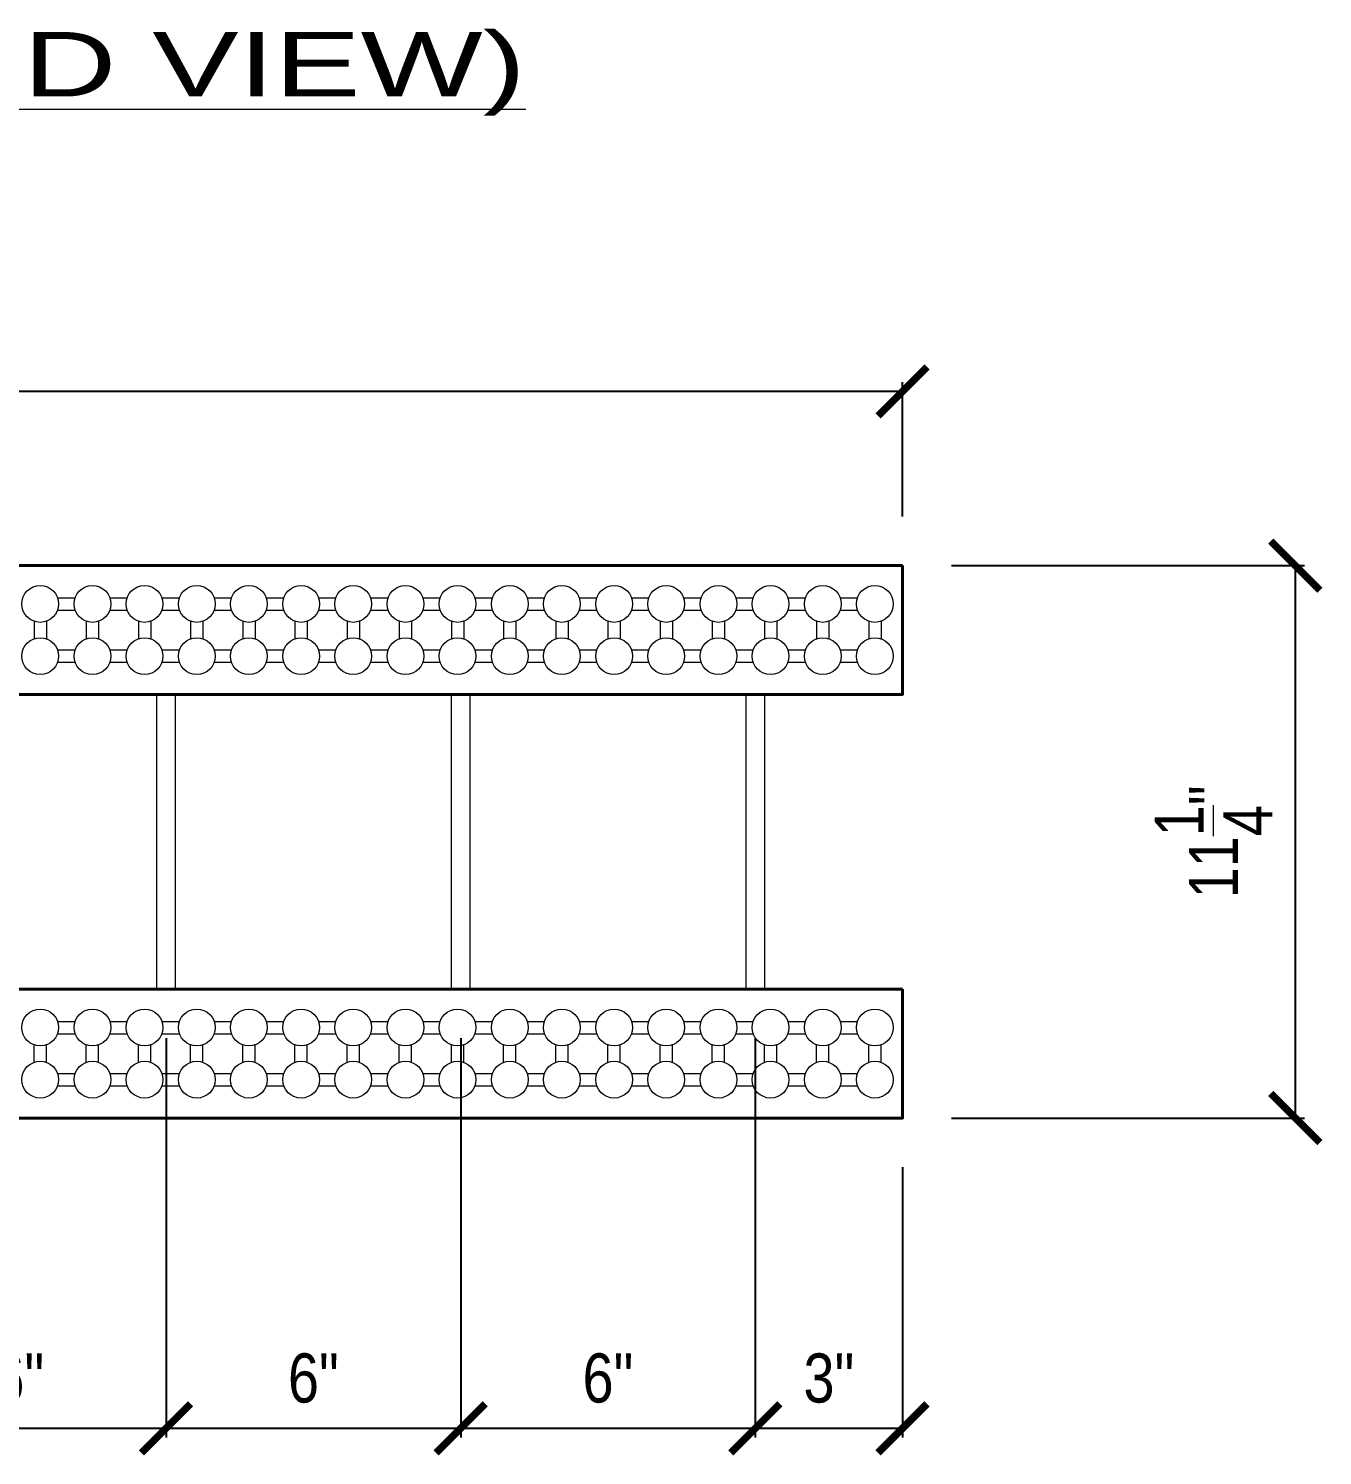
# Model space of a CAD drawing. Header units: inches. Extents: x 11.7 to 82.9, y 7.2 to 96.8.
# Drawn here: x 56.52 to 82.87, y 44.3 to 73.36 of the extents above; entities that cross this region are included whole.
import ezdxf

# ---------------------------------------------------------------- set-up
doc = ezdxf.new("R2010")
doc.units = ezdxf.units.IN
doc.header["$MEASUREMENT"] = 0
doc.layers.get('Defpoints').update_dxf_attribs({"color": 252})
for name, color, linetype, lineweight in [('1GB fine', 251, 'Continuous', 9), ('2GB med', 7, 'Continuous', 20), ('3GB heavy', 1, 'Continuous', 40), ('DIM', 3, 'Continuous', 13), ('GB Dim', 3, 'Continuous', 13)]:
    doc.layers.add(name, color=color, linetype=linetype, lineweight=lineweight)
doc.styles.add('ARCHTITLE', font='archtitl.shx', dxfattribs={"width": 1.2})
doc.styles.add('ARCTEXT', font='arctext.shx', dxfattribs={"width": 0.85})
doc.dimstyles.new('ARCTEXT 1-1', dxfattribs={"dimscale": 0, "dimtxt": 1, "dimasz": 1, "dimexe": 0.1875, "dimexo": 1, "dimgap": 0.5, "dimtad": 1, "dimdec": 4, "dimzin": 3, "dimdsep": 46, "dimlunit": 4, "dimtxsty": 'ARCTEXT', "dimblk": 'ARCHTICK', "dimcen": 1, "dimclrd": 256, "dimclre": 256, "dimclrt": 256, "dimadec": 0, "dimazin": 0, "dimtfac": 1, "dimtdec": 4, "dimtofl": 0, "dimtmove": 2, "dimatfit": 3, "dimldrblk": 'arrow', "dimfxl": 1, "dimtolj": 1, "dimtzin": 0, "dimarcsym": 0})

# ---------------------------------------------------------------- blocks, each defined once
blk = doc.blocks.new('_ArchTick')
at = {"color": 0, "linetype": 'ByBlock', "const_width": 0.15}
blk.add_lwpolyline([(-0.5, -0.5), (0.5, 0.5)], dxfattribs=at)
blk = doc.blocks.new('*D54')
at = {"layer": 'Defpoints', "color": 0}
for p in [(53.32, 53.794), (59.32, 53.794), (59.32, 44.85)]:
    blk.add_point(p, dxfattribs=at)
at = {"layer": 'GB Dim', "lineweight": -2}
for p, q in [((53.32, 52.794), (53.32, 44.663)), ((59.32, 52.794), (59.32, 44.663)), ((53.32, 44.85), (59.32, 44.85))]:
    blk.add_line(p, q, dxfattribs=at)
at = {"layer": 'GB Dim', "lineweight": -2, "rotation": 180}
blk.add_blockref('_ArchTick', (53.32, 44.85), dxfattribs=at)
at = {"layer": 'GB Dim', "lineweight": -2}
blk.add_blockref('_ArchTick', (59.32, 44.85), dxfattribs=at)
at = {"layer": 'GB Dim', "insert": (56.32, 45.868), "char_height": 1, "attachment_point": 5, "style": 'ARCTEXT'}
blk.add_mtext('\\A1;6"', dxfattribs=at)
blk = doc.blocks.new('arrow')
at = {"layer": 'DIM'}
blk.add_hatch(color=253, dxfattribs=at).paths.add_polyline_path([(-2, 0.5), (-2, -0.5), (0, 0)])
at = {"layer": 'DIM', "lineweight": 9}
for points in [[(-2, 0.983), (-2, 0.5), (-2.469, 0.617)], [(0.374, 0.094), (0, 0)], [(0.374, -0.094), (0, 0)], [(-2, -0.983), (-2, -0.5), (-2.469, -0.617)]]:
    blk.add_lwpolyline(points, dxfattribs=at)
at = {"layer": 'DIM', "lineweight": 15}
blk.add_lwpolyline([(0, 0), (-2, -0.5), (-2, 0.5), (0, 0)], dxfattribs=at)
blk = doc.blocks.new('*D55')
at = {"layer": 'Defpoints', "color": 0}
for p in [(59.32, 53.794), (65.32, 53.794), (65.32, 44.85)]:
    blk.add_point(p, dxfattribs=at)
at = {"layer": 'GB Dim', "lineweight": -2}
for p, q in [((59.32, 52.794), (59.32, 44.663)), ((65.32, 52.794), (65.32, 44.663)), ((59.32, 44.85), (65.32, 44.85))]:
    blk.add_line(p, q, dxfattribs=at)
at = {"layer": 'GB Dim', "lineweight": -2, "rotation": 180}
blk.add_blockref('_ArchTick', (59.32, 44.85), dxfattribs=at)
at = {"layer": 'GB Dim', "lineweight": -2}
blk.add_blockref('_ArchTick', (65.32, 44.85), dxfattribs=at)
at = {"layer": 'GB Dim', "insert": (62.32, 45.868), "char_height": 1, "attachment_point": 5, "style": 'ARCTEXT'}
blk.add_mtext('\\A1;6"', dxfattribs=at)
blk = doc.blocks.new('*D56')
at = {"layer": 'Defpoints', "color": 0}
for p in [(65.32, 53.794), (71.32, 53.794), (71.32, 44.85)]:
    blk.add_point(p, dxfattribs=at)
at = {"layer": 'GB Dim', "lineweight": -2}
for p, q in [((65.32, 52.794), (65.32, 44.663)), ((71.32, 52.794), (71.32, 44.663)), ((65.32, 44.85), (71.32, 44.85))]:
    blk.add_line(p, q, dxfattribs=at)
at = {"layer": 'GB Dim', "lineweight": -2, "rotation": 180}
blk.add_blockref('_ArchTick', (65.32, 44.85), dxfattribs=at)
at = {"layer": 'GB Dim', "lineweight": -2}
blk.add_blockref('_ArchTick', (71.32, 44.85), dxfattribs=at)
at = {"layer": 'GB Dim', "insert": (68.32, 45.868), "char_height": 1, "attachment_point": 5, "style": 'ARCTEXT'}
blk.add_mtext('\\A1;6"', dxfattribs=at)
blk = doc.blocks.new('*D57')
at = {"layer": 'Defpoints', "color": 0}
for p in [(71.32, 53.794), (74.32, 51.169), (74.32, 44.85)]:
    blk.add_point(p, dxfattribs=at)
at = {"layer": 'GB Dim', "lineweight": -2}
for p, q in [((71.32, 52.794), (71.32, 44.663)), ((74.32, 50.169), (74.32, 44.663)), ((71.32, 44.85), (74.32, 44.85))]:
    blk.add_line(p, q, dxfattribs=at)
at = {"layer": 'GB Dim', "lineweight": -2, "rotation": 180}
blk.add_blockref('_ArchTick', (71.32, 44.85), dxfattribs=at)
at = {"layer": 'GB Dim', "lineweight": -2}
blk.add_blockref('_ArchTick', (74.32, 44.85), dxfattribs=at)
at = {"layer": 'GB Dim', "insert": (72.82, 45.868), "char_height": 1, "attachment_point": 5, "style": 'ARCTEXT'}
blk.add_mtext('\\A1;3"', dxfattribs=at)
blk = doc.blocks.new('*D58')
at = {"layer": 'Defpoints', "color": 0}
for p in [(74.32, 62.419), (74.32, 51.169), (82.32, 51.169)]:
    blk.add_point(p, dxfattribs=at)
at = {"layer": 'GB Dim', "lineweight": -2}
for p, q in [((75.32, 62.419), (82.507, 62.419)), ((82.32, 62.419), (82.32, 51.169)), ((75.32, 51.169), (82.507, 51.169))]:
    blk.add_line(p, q, dxfattribs=at)
for p, rotation in [((82.32, 62.419), 90), ((82.32, 51.169), 270)]:
    blk.add_blockref('_ArchTick', p, dxfattribs=dict(at, rotation=rotation))
at = {"layer": 'GB Dim', "insert": (80.653, 56.794), "char_height": 1, "attachment_point": 5, "rotation": 90, "style": 'ARCTEXT'}
blk.add_mtext('\\A1;11{\\H1.000000x;\\S1/4;}"', dxfattribs=at)
blk = doc.blocks.new('*D59')
at = {"layer": 'Defpoints', "color": 0}
for p in [(26.32, 65.968), (26.32, 62.419), (74.32, 62.419)]:
    blk.add_point(p, dxfattribs=at)
at = {"layer": 'GB Dim', "lineweight": -2}
for p, q in [((26.32, 63.419), (26.32, 66.155)), ((74.32, 65.968), (26.32, 65.968)), ((74.32, 63.419), (74.32, 66.155))]:
    blk.add_line(p, q, dxfattribs=at)
at = {"layer": 'GB Dim', "lineweight": -2, "rotation": 180}
blk.add_blockref('_ArchTick', (26.32, 65.968), dxfattribs=at)
at = {"layer": 'GB Dim', "lineweight": -2}
blk.add_blockref('_ArchTick', (74.32, 65.968), dxfattribs=at)
at = {"layer": 'GB Dim', "insert": (50.32, 66.985), "char_height": 1, "attachment_point": 5, "style": 'ARCTEXT'}
blk.add_mtext('\\A1;4\'-0"', dxfattribs=at)

msp = doc.modelspace()

# ---------------------------------------------------------------- linework, layer by layer
at = {"layer": '1GB fine'}
for p, q in [((57.11018, 61.76449), (57.46661, 61.76449)), ((58.17268, 61.76449), (58.52911, 61.76449)), ((59.23518, 61.76449), (59.59161, 61.76449)), ((60.29768, 61.76449), (60.65411, 61.76449)), ((61.36018, 61.76449), (61.71661, 61.76449)), ((62.42268, 61.76449), (62.77911, 61.76449)), ((63.48518, 61.76449), (63.84161, 61.76449)), ((64.54768, 61.76449), (64.90411, 61.76449)), ((65.61018, 61.76449), (65.96661, 61.76449)), ((66.67268, 61.76449), (67.02911, 61.76449)), ((67.73518, 61.76449), (68.09161, 61.76449)), ((68.79768, 61.76449), (69.15411, 61.76449)), ((69.86018, 61.76449), (70.21661, 61.76449)), ((70.92268, 61.76449), (71.27911, 61.76449)), ((71.98518, 61.76449), (72.34161, 61.76449)), ((73.04768, 61.76449), (73.40411, 61.76449)), ((57.11096, 61.51376), (57.46583, 61.51376)), ((58.17346, 61.51376), (58.52833, 61.51376)), ((59.23596, 61.51376), (59.59083, 61.51376)), ((60.29846, 61.51376), (60.65333, 61.51376)), ((61.36096, 61.51376), (61.71583, 61.51376)), ((62.42346, 61.51376), (62.77833, 61.51376)), ((63.48596, 61.51376), (63.84083, 61.51376)), ((64.54846, 61.51376), (64.90333, 61.51376)), ((65.61096, 61.51376), (65.96583, 61.51376)), ((66.67346, 61.51376), (67.02833, 61.51376)), ((67.73596, 61.51376), (68.09083, 61.51376)), ((68.79846, 61.51376), (69.15333, 61.51376)), ((69.86096, 61.51376), (70.21583, 61.51376)), ((70.92346, 61.51376), (71.27833, 61.51376)), ((71.98596, 61.51376), (72.34083, 61.51376)), ((73.04846, 61.51376), (73.40333, 61.51376)), ((56.63287, 61.28422), (56.63287, 60.92934)), ((56.8836, 61.28499), (56.8836, 60.92856)), ((57.69537, 61.28422), (57.69537, 60.92934)), ((57.9461, 61.28499), (57.9461, 60.92856)), ((58.75787, 61.28422), (58.75787, 60.92934)), ((59.0086, 61.28499), (59.0086, 60.92856)), ((59.82037, 61.28422), (59.82037, 60.92934)), ((60.0711, 61.28499), (60.0711, 60.92856)), ((60.88287, 61.28422), (60.88287, 60.92934)), ((61.1336, 61.28499), (61.1336, 60.92856)), ((61.94537, 61.28422), (61.94537, 60.92934)), ((62.1961, 61.28499), (62.1961, 60.92856)), ((63.00787, 61.28422), (63.00787, 60.92934)), ((63.2586, 61.28499), (63.2586, 60.92856)), ((64.07037, 61.28422), (64.07037, 60.92934)), ((64.3211, 61.28499), (64.3211, 60.92856)), ((65.13287, 61.28422), (65.13287, 60.92934)), ((65.3836, 61.28499), (65.3836, 60.92856)), ((66.19537, 61.28422), (66.19537, 60.92934)), ((66.4461, 61.28499), (66.4461, 60.92856)), ((67.25787, 61.28422), (67.25787, 60.92934)), ((67.5086, 61.28499), (67.5086, 60.92856)), ((68.32037, 61.28422), (68.32037, 60.92934)), ((68.5711, 61.28499), (68.5711, 60.92856)), ((69.38287, 61.28422), (69.38287, 60.92934)), ((69.6336, 61.28499), (69.6336, 60.92856)), ((70.44537, 61.28422), (70.44537, 60.92934)), ((70.6961, 61.28499), (70.6961, 60.92856)), ((71.50787, 61.28422), (71.50787, 60.92934)), ((71.7586, 61.28499), (71.7586, 60.92856)), ((72.57037, 61.28422), (72.57037, 60.92934)), ((72.8211, 61.28499), (72.8211, 60.92856)), ((73.63287, 61.28422), (73.63287, 60.92934)), ((73.8836, 61.28499), (73.8836, 60.92856)), ((57.11018, 60.70199), (57.46661, 60.70199)), ((57.11096, 60.45126), (57.46583, 60.45126)), ((58.17268, 60.70199), (58.52911, 60.70199)), ((58.17346, 60.45126), (58.52833, 60.45126)), ((59.23518, 60.70199), (59.59161, 60.70199)), ((59.23596, 60.45126), (59.59083, 60.45126)), ((60.29768, 60.70199), (60.65411, 60.70199)), ((60.29846, 60.45126), (60.65333, 60.45126)), ((61.36018, 60.70199), (61.71661, 60.70199)), ((61.36096, 60.45126), (61.71583, 60.45126)), ((62.42268, 60.70199), (62.77911, 60.70199)), ((62.42346, 60.45126), (62.77833, 60.45126)), ((63.48518, 60.70199), (63.84161, 60.70199)), ((63.48596, 60.45126), (63.84083, 60.45126)), ((64.54768, 60.70199), (64.90411, 60.70199)), ((64.54846, 60.45126), (64.90333, 60.45126)), ((65.61018, 60.70199), (65.96661, 60.70199)), ((65.61096, 60.45126), (65.96583, 60.45126)), ((66.67268, 60.70199), (67.02911, 60.70199)), ((66.67346, 60.45126), (67.02833, 60.45126)), ((67.73518, 60.70199), (68.09161, 60.70199)), ((67.73596, 60.45126), (68.09083, 60.45126)), ((68.79768, 60.70199), (69.15411, 60.70199)), ((68.79846, 60.45126), (69.15333, 60.45126)), ((69.86018, 60.70199), (70.21661, 60.70199)), ((69.86096, 60.45126), (70.21583, 60.45126)), ((70.92268, 60.70199), (71.27911, 60.70199)), ((70.92346, 60.45126), (71.27833, 60.45126)), ((71.98518, 60.70199), (72.34161, 60.70199)), ((71.98596, 60.45126), (72.34083, 60.45126)), ((73.04768, 60.70199), (73.40411, 60.70199)), ((73.04846, 60.45126), (73.40333, 60.45126)), ((57.11096, 53.1373), (57.46583, 53.1373)), ((58.17346, 53.1373), (58.52833, 53.1373)), ((59.23596, 53.1373), (59.59083, 53.1373)), ((60.29846, 53.1373), (60.65333, 53.1373)), ((61.36096, 53.1373), (61.71583, 53.1373)), ((62.42346, 53.1373), (62.77833, 53.1373)), ((63.48596, 53.1373), (63.84083, 53.1373)), ((64.54846, 53.1373), (64.90333, 53.1373)), ((65.61096, 53.1373), (65.96583, 53.1373)), ((66.67346, 53.1373), (67.02833, 53.1373)), ((67.73596, 53.1373), (68.09083, 53.1373)), ((68.79846, 53.1373), (69.15333, 53.1373)), ((69.86096, 53.1373), (70.21583, 53.1373)), ((70.92346, 53.1373), (71.27833, 53.1373)), ((71.98596, 53.1373), (72.34083, 53.1373)), ((73.04846, 53.1373), (73.40333, 53.1373)), ((56.63287, 52.30434), (56.63287, 52.65922)), ((56.8836, 52.30356), (56.8836, 52.65999)), ((57.11018, 52.88657), (57.46661, 52.88657)), ((57.69537, 52.30434), (57.69537, 52.65922)), ((57.9461, 52.30356), (57.9461, 52.65999)), ((58.17268, 52.88657), (58.52911, 52.88657)), ((58.75787, 52.30434), (58.75787, 52.65922)), ((59.0086, 52.30356), (59.0086, 52.65999)), ((59.23518, 52.88657), (59.59161, 52.88657)), ((59.82037, 52.30434), (59.82037, 52.65922)), ((60.0711, 52.30356), (60.0711, 52.65999)), ((60.29768, 52.88657), (60.65411, 52.88657)), ((60.88287, 52.30434), (60.88287, 52.65922)), ((61.1336, 52.30356), (61.1336, 52.65999)), ((61.36018, 52.88657), (61.71661, 52.88657)), ((61.94537, 52.30434), (61.94537, 52.65922)), ((62.1961, 52.30356), (62.1961, 52.65999)), ((62.42268, 52.88657), (62.77911, 52.88657)), ((63.00787, 52.30434), (63.00787, 52.65922)), ((63.2586, 52.30356), (63.2586, 52.65999)), ((63.48518, 52.88657), (63.84161, 52.88657)), ((64.07037, 52.30434), (64.07037, 52.65922)), ((64.3211, 52.30356), (64.3211, 52.65999)), ((64.54768, 52.88657), (64.90411, 52.88657)), ((65.13287, 52.30434), (65.13287, 52.65922)), ((65.3836, 52.30356), (65.3836, 52.65999)), ((65.61018, 52.88657), (65.96661, 52.88657)), ((66.19537, 52.30434), (66.19537, 52.65922)), ((66.4461, 52.30356), (66.4461, 52.65999)), ((66.67268, 52.88657), (67.02911, 52.88657)), ((67.25787, 52.30434), (67.25787, 52.65922)), ((67.5086, 52.30356), (67.5086, 52.65999)), ((67.73518, 52.88657), (68.09161, 52.88657)), ((68.32037, 52.30434), (68.32037, 52.65922)), ((68.5711, 52.30356), (68.5711, 52.65999)), ((68.79768, 52.88657), (69.15411, 52.88657)), ((69.38287, 52.30434), (69.38287, 52.65922)), ((69.6336, 52.30356), (69.6336, 52.65999)), ((69.86018, 52.88657), (70.21661, 52.88657)), ((70.44537, 52.30434), (70.44537, 52.65922)), ((70.6961, 52.30356), (70.6961, 52.65999)), ((70.92268, 52.88657), (71.27911, 52.88657)), ((71.50787, 52.30434), (71.50787, 52.65922)), ((71.7586, 52.30356), (71.7586, 52.65999)), ((71.98518, 52.88657), (72.34161, 52.88657)), ((72.57037, 52.30434), (72.57037, 52.65922)), ((72.8211, 52.30356), (72.8211, 52.65999)), ((73.04768, 52.88657), (73.40411, 52.88657)), ((73.63287, 52.30434), (73.63287, 52.65922)), ((73.8836, 52.30356), (73.8836, 52.65999)), ((57.11096, 52.0748), (57.46583, 52.0748)), ((58.17346, 52.0748), (58.52833, 52.0748)), ((59.23596, 52.0748), (59.59083, 52.0748)), ((60.29846, 52.0748), (60.65333, 52.0748)), ((61.36096, 52.0748), (61.71583, 52.0748)), ((62.42346, 52.0748), (62.77833, 52.0748)), ((63.48596, 52.0748), (63.84083, 52.0748)), ((64.54846, 52.0748), (64.90333, 52.0748)), ((65.61096, 52.0748), (65.96583, 52.0748)), ((66.67346, 52.0748), (67.02833, 52.0748)), ((67.73596, 52.0748), (68.09083, 52.0748)), ((68.79846, 52.0748), (69.15333, 52.0748)), ((69.86096, 52.0748), (70.21583, 52.0748)), ((70.92346, 52.0748), (71.27833, 52.0748)), ((71.98596, 52.0748), (72.34083, 52.0748)), ((73.04846, 52.0748), (73.40333, 52.0748)), ((57.11018, 51.82407), (57.46661, 51.82407)), ((58.17268, 51.82407), (58.52911, 51.82407)), ((59.23518, 51.82407), (59.59161, 51.82407)), ((60.29768, 51.82407), (60.65411, 51.82407)), ((61.36018, 51.82407), (61.71661, 51.82407)), ((62.42268, 51.82407), (62.77911, 51.82407)), ((63.48518, 51.82407), (63.84161, 51.82407)), ((64.54768, 51.82407), (64.90411, 51.82407)), ((65.61018, 51.82407), (65.96661, 51.82407)), ((66.67268, 51.82407), (67.02911, 51.82407)), ((67.73518, 51.82407), (68.09161, 51.82407)), ((68.79768, 51.82407), (69.15411, 51.82407)), ((69.86018, 51.82407), (70.21661, 51.82407)), ((70.92268, 51.82407), (71.27911, 51.82407)), ((71.98518, 51.82407), (72.34161, 51.82407)), ((73.04768, 51.82407), (73.40411, 51.82407))]:
    msp.add_line(p, q, dxfattribs=at)
for centre in [(56.75714, 61.63803), (57.81964, 61.63803), (58.88214, 61.63803), (59.94464, 61.63803), (61.00714, 61.63803), (62.06964, 61.63803), (63.13214, 61.63803), (64.19464, 61.63803), (65.25714, 61.63803), (66.31964, 61.63803), (67.38214, 61.63803), (68.44464, 61.63803), (69.50714, 61.63803), (70.56964, 61.63803), (71.63214, 61.63803), (72.69464, 61.63803), (73.75714, 61.63803), (56.75714, 60.57553), (57.81964, 60.57553), (58.88214, 60.57553), (59.94464, 60.57553), (61.00714, 60.57553), (62.06964, 60.57553), (63.13214, 60.57553), (64.19464, 60.57553), (65.25714, 60.57553), (66.31964, 60.57553), (67.38214, 60.57553), (68.44464, 60.57553), (69.50714, 60.57553), (70.56964, 60.57553), (71.63214, 60.57553), (72.69464, 60.57553), (73.75714, 60.57553), (56.75714, 53.01303), (57.81964, 53.01303), (58.88214, 53.01303), (59.94464, 53.01303), (61.00714, 53.01303), (62.06964, 53.01303), (63.13214, 53.01303), (64.19464, 53.01303), (65.25714, 53.01303), (66.31964, 53.01303), (67.38214, 53.01303), (68.44464, 53.01303), (69.50714, 53.01303), (70.56964, 53.01303), (71.63214, 53.01303), (72.69464, 53.01303), (73.75714, 53.01303), (56.75714, 51.95053), (57.81964, 51.95053), (58.88214, 51.95053), (59.94464, 51.95053), (61.00714, 51.95053), (62.06964, 51.95053), (63.13214, 51.95053), (64.19464, 51.95053), (65.25714, 51.95053), (66.31964, 51.95053), (67.38214, 51.95053), (68.44464, 51.95053), (69.50714, 51.95053), (70.56964, 51.95053), (71.63214, 51.95053), (72.69464, 51.95053), (73.75714, 51.95053)]:
    msp.add_circle(centre, 0.375, dxfattribs=at)
at = {"layer": '2GB med', "color": 6}
for points in [[(59.13214, 59.79428), (59.50714, 59.79428), (59.50714, 53.79428), (59.13214, 53.79428)], [(65.13214, 59.79428), (65.50714, 59.79428), (65.50714, 53.79428), (65.13214, 53.79428)], [(71.13214, 59.79428), (71.50714, 59.79428), (71.50714, 53.79428), (71.13214, 53.79428)]]:
    msp.add_lwpolyline(points, close=True, dxfattribs=at)
at = {"layer": '3GB heavy', "color": 1}
for points in [[(74.31964, 62.41928), (74.31964, 59.79428), (26.31964, 59.79428), (26.31964, 62.41928), (74.31964, 62.41928)], [(74.31964, 53.79428), (74.31964, 51.16928), (26.31964, 51.16928), (26.31964, 53.79428), (74.31964, 53.79428)]]:
    msp.add_lwpolyline(points, dxfattribs=at)

# ---------------------------------------------------------------- texts
at = {"layer": 'GB Dim', "color": 3, "style": 'ARCHTITLE', "width": 1.5}
msp.add_text('%%U6" STANDARD BLOCK (END VIEW)', height=1.3125, dxfattribs=at).set_placement((23.87443, 71.97407))

# ---------------------------------------------------------------- dimensions: what is measured, and where the dimension line sits
at = {"layer": 'GB Dim'}
for base, p1, p2, picture, middle in [((26.31964, 65.96754), (74.31964, 62.41928), (26.31964, 62.41928), '*D59', (50.31964, 66.98479)), ((59.31964, 44.85031), (53.31964, 53.79428), (59.31964, 53.79428), '*D54', (56.31964, 45.86756)), ((65.31964, 44.85031), (59.31964, 53.79428), (65.31964, 53.79428), '*D55', (62.31964, 45.86756)), ((71.31964, 44.85031), (65.31964, 53.79428), (71.31964, 53.79428), '*D56', (68.31964, 45.86756)), ((74.31964, 44.85031), (71.31964, 53.79428), (74.31964, 51.16928), '*D57', (72.81964, 45.86756))]:
    dim = msp.add_linear_dim(base=base, p1=p1, p2=p2, dimstyle='ARCTEXT 1-1', override={"dimscale": 1}, dxfattribs=at)
    dim.commit()
    dim.dimension.update_dxf_attribs({"geometry": picture, "text_midpoint": middle})
dim = msp.add_linear_dim(base=(82.31964, 51.16928), p1=(74.31964, 62.41928), p2=(74.31964, 51.16928), angle=90, dimstyle='ARCTEXT 1-1', override={"dimscale": 1}, dxfattribs=at)
dim.commit()
dim.dimension.update_dxf_attribs({"geometry": '*D58', "text_midpoint": (80.65298, 56.79428)})

doc.saveas('drawing.dxf')
